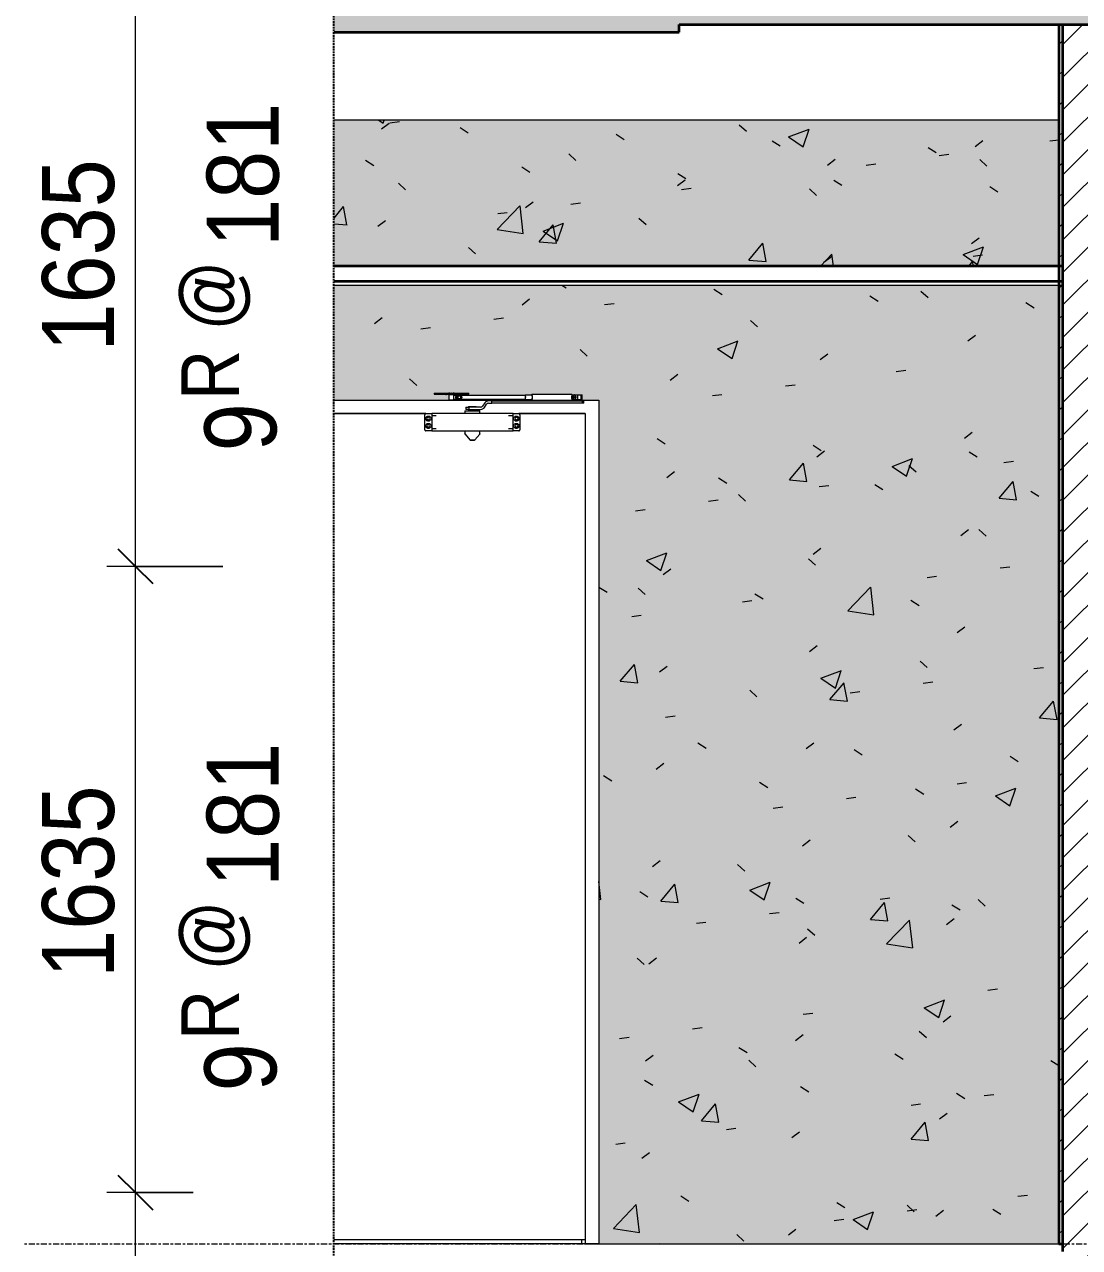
# Model space of a CAD drawing. Header units: millimetres. Extents: x 31919 to 91448, y -42770 to 34550.
# Drawn here: x 76053 to 78804, y 2190 to 5380 of the extents above; entities that cross this region are included whole.
import ezdxf

# ---------------------------------------------------------------- set-up
doc = ezdxf.new("R2010")
doc.units = ezdxf.units.MM
doc.linetypes.add('Centre', pattern=[31.75, 6.35, -4.7625, 15.875, -4.7625])
doc.linetypes.add('Hidden', pattern=[7.14375, 4.7625, -2.38125])
for name, color, linetype, lineweight in [('0-3', 10, 'Continuous', 5), ('A-ANNO-DIMS', 211, 'Continuous', 9), ('A-ANNO-DIMS-75', 211, 'Continuous', 9), ('A-CLNG-1', 7, 'Continuous', 35), ('A-CLNG-FNSH-1', 250, 'Continuous', 18), ('A-CLNG-PATT-1', 13, 'Continuous', 18), ('A-DETL-GENF', 92, 'Continuous', 18), ('A-DETL-GENF-2', 254, 'Continuous', 18), ('A-DETL-GENF-3', 92, 'Hidden', 25), ('A-DETL-MEDM', 33, 'Continuous', 35), ('A-DOOR', 31, 'Continuous', 18), ('A-DOOR-FRAM-1', 31, 'Continuous', 18), ('A-FLOR-LEVL-2', 51, 'Centre', 9), ('A-WALL', 113, 'Continuous', 18), ('A-WALL-2', 7, 'Continuous', 35), ('A-WALL-PATT-1', 111, 'Continuous', 18), ('I-WALL', 2, 'Continuous', 18), ('S-BEAM-3', 250, 'Continuous', 18), ('S-STRS-IDEN-1', 31, 'Continuous', 9)]:
    doc.layers.add(name, color=color, linetype=linetype, lineweight=lineweight)
doc.styles.add('UTM Avo_1', font='', dxfattribs={"width": 0.9, "height": 187.5})
doc.styles.add('UTM Avo_2', font='', dxfattribs={"width": 0.9, "height": 150})
doc.styles.add('UTM Avo_3', font='', dxfattribs={"width": 0.9, "height": 187.5})
doc.styles.get('UTM Avo_1').set_extended_font_data('UTM Avo')
doc.styles.get('UTM Avo_2').set_extended_font_data('UTM Avo')
doc.styles.get('UTM Avo_3').set_extended_font_data('UTM Avo')
doc.dimstyles.new('1_Dim_chi_tiet_2_5_2', dxfattribs={"dimscale": 304.8, "dimtxt": 187.368928, "dimasz": 0.295276, "dimexe": 0.246063, "dimexo": 0.0625, "dimgap": 0.024606, "dimtad": 1, "dimdec": 0, "dimrnd": 5, "dimzin": 0, "dimdsep": 46, "dimtxsty": 'UTM Avo_1', "dimblk1": 'OBLIQUE', "dimblk2": 'OBLIQUE', "dimsah": 1, "dimcen": 0.09, "dimdle": 0.246063, "dimazin": 0, "dimtfac": 1, "dimtdec": 4, "dimtix": 1, "dimtmove": 0, "dimatfit": 3, "dimfxl": 0.492126, "dimfxlon": 1, "dimtvp": 1, "dimtolj": 1, "dimtzin": 0, "dimarcsym": 2})

# ---------------------------------------------------------------- blocks, each defined once
blk = doc.blocks.new('NCV_TKTC_KET CAU_rvt-6-TKCS_THANG BỘ TB2 - MẶT CẮT')
at = {"layer": 'S-BEAM-3'}
blk.add_line((-39212.6, 5130), (-41102.6, 5130), dxfattribs=at)
blk = doc.blocks.new('FD_02 - FD_03 - FD_03-KY THUAT-900x2200mm-801877-TKCS_THANG BỘ TB2 - MẶT CẮT')
at = {"layer": 'A-DOOR'}
for p, q in [((-40841.4, 4418.5), (-40841.4, 4415.5)), ((-40841.4, 4418.5), (-40841, 4418.5)), ((-40841.4, 4415.5), (-40841, 4415.5)), ((-40841, 4418.5), (-40821.7, 4418.5)), ((-40841, 4415.5), (-40821.7, 4415.5)), ((-40821.7, 4418.5), (-40821.4, 4418.5)), ((-40821.7, 4415.5), (-40821.4, 4415.5)), ((-40821.3, 4418.5), (-40816.1, 4418.5)), ((-40821.3, 4415.5), (-40816.1, 4415.5)), ((-40816.1, 4418.5), (-40815, 4418.5)), ((-40816.1, 4415.5), (-40815, 4415.5)), ((-40815, 4418.5), (-40798.5, 4418.5)), ((-40815, 4415.5), (-40798.5, 4415.5)), ((-40811.4, 4415.5), (-40811.4, 4414.5)), ((-40809.4, 4414.5), (-40811.4, 4414.5)), ((-40811.4, 4414.5), (-40809.4, 4414.5)), ((-40802.7, 4414.5), (-40809.4, 4414.5)), ((-40802.9, 4414.5), (-40802.9, 4400.5)), ((-40802.9, 4414.5), (-40802.7, 4414.5)), ((-40802.7, 4414.5), (-40791.1, 4414.5)), ((-40802.4, 4420.3), (-40802.4, 4418.5)), ((-40801.4, 4415.5), (-40801.4, 4414.5)), ((-40798.5, 4418.5), (-40794.3, 4418.5)), ((-40798.5, 4415.5), (-40794.3, 4415.5)), ((-40796.4, 4420.3), (-40796.4, 4420.3)), ((-40796.4, 4420.3), (-40796.4, 4420.3)), ((-40794.3, 4418.5), (-40777.8, 4418.5)), ((-40794.3, 4415.5), (-40777.8, 4415.5)), ((-40791.4, 4414.5), (-40791.4, 4415.5)), ((-40791.1, 4414.5), (-40785.5, 4414.5)), ((-40791.1, 4414.5), (-40791.1, 4400.5)), ((-40604.4, 4412.5), (-40790.8, 4412.5)), ((-40790.8, 4402.5), (-40604.4, 4402.5)), ((-40790.4, 4418.5), (-40790.4, 4420.3)), ((-40789.9, 4400.5), (-40789.9, 4414.5)), ((-40783.4, 4414.5), (-40785.5, 4414.5)), ((-40781.4, 4414.5), (-40783.4, 4414.5)), ((-40783.4, 4414.5), (-40781.4, 4414.5)), ((-40781.4, 4414.5), (-40781.4, 4415.5)), ((-40779.2, 4411.5), (-40772.3, 4411.5)), ((-40772.3, 4403.5), (-40779.2, 4403.5)), ((-40777.8, 4418.5), (-40776.6, 4418.5)), ((-40777.8, 4415.5), (-40776.6, 4415.5)), ((-40776.6, 4418.5), (-40771.4, 4418.5)), ((-40776.6, 4415.5), (-40771.4, 4415.5)), ((-40772.3, 4403.5), (-40772.3, 4411.5)), ((-40771.4, 4418.5), (-40771, 4418.5)), ((-40771.4, 4415.5), (-40771, 4415.5)), ((-40771, 4418.5), (-40751.8, 4418.5)), ((-40771, 4415.5), (-40751.8, 4415.5)), ((-40751.8, 4418.5), (-40751.4, 4418.5)), ((-40751.8, 4415.5), (-40751.4, 4415.5)), ((-40751.4, 4415.5), (-40751.4, 4418.5)), ((-40587, 4413.5), (-40604.4, 4413.5)), ((-40482.4, 4414.5), (-40587, 4414.5)), ((-40481.5, 4414), (-40474.7, 4414)), ((-40481.5, 4414), (-40481.5, 4401)), ((-40481.5, 4401.4), (-40481.5, 4413.6)), ((-40481.5, 4413.6), (-40481.5, 4401.4)), ((-40474.7, 4414), (-40467.6, 4414)), ((-40467.6, 4414), (-40455.4, 4414)), ((-40467.6, 4414), (-40467.6, 4401)), ((-40457.9, 4398), (-40457.9, 4414)), ((-40455.4, 4401), (-40455.4, 4414)), ((-40802.7, 4400.5), (-40802.9, 4400.5)), ((-40791.1, 4400.5), (-40802.7, 4400.5)), ((-40785.5, 4400.5), (-40791.1, 4400.5)), ((-40761.3, 4372), (-40761.3, 4365)), ((-40761.3, 4372), (-40760.6, 4372)), ((-40760.6, 4372), (-40722.2, 4372)), ((-40759.2, 4382), (-40759.2, 4376)), ((-40759.2, 4382), (-40750.8, 4382)), ((-40750.8, 4376), (-40759.2, 4376)), ((-40751.8, 4384), (-40744.4, 4384)), ((-40751.8, 4384), (-40751.8, 4382)), ((-40751.8, 4376), (-40751.8, 4374)), ((-40748.1, 4374), (-40751.8, 4374)), ((-40720.4, 4382), (-40750.8, 4382)), ((-40750.8, 4382), (-40750.8, 4376)), ((-40750.8, 4376), (-40720.4, 4376)), ((-40750.8, 4374), (-40750.8, 4372)), ((-40744.4, 4374), (-40748.1, 4374)), ((-40744.4, 4384), (-40734.4, 4384)), ((-40744.4, 4384), (-40744.4, 4382)), ((-40744.4, 4376), (-40744.4, 4374)), ((-40739.4, 4374), (-40744.4, 4374)), ((-40734.4, 4374), (-40739.4, 4374)), ((-40734.4, 4384), (-40731.7, 4384)), ((-40734.4, 4384), (-40734.4, 4382)), ((-40734.4, 4376), (-40734.4, 4374)), ((-40733.1, 4374), (-40734.4, 4374)), ((-40733.1, 4374), (-40734, 4374)), ((-40734, 4374), (-40733.1, 4374)), ((-40731.7, 4374), (-40733.1, 4374)), ((-40732.8, 4372), (-40732.8, 4374)), ((-40731.7, 4382), (-40731.7, 4384)), ((-40731.7, 4374), (-40731.7, 4376)), ((-40722.2, 4365), (-40722.2, 4372)), ((-40709.6, 4392.9), (-40715.5, 4384.6)), ((-40710.5, 4381.1), (-40704.7, 4389.4)), ((-40699.8, 4398), (-40699.8, 4398)), ((-40691.4, 4398), (-40699.8, 4398)), ((-40699.8, 4392), (-40691.4, 4392)), ((-40691.4, 4392), (-40691.4, 4398)), ((-40691.4, 4398), (-40456, 4398)), ((-40456, 4392), (-40691.4, 4392)), ((-40604.4, 4401.5), (-40587, 4401.5)), ((-40587, 4400.5), (-40482.4, 4400.5)), ((-40474.7, 4401), (-40481.5, 4401)), ((-40467.6, 4401), (-40474.7, 4401)), ((-40468.9, 4401), (-40468.9, 4398)), ((-40467.7, 4401.2), (-40467.7, 4398)), ((-40455.4, 4401), (-40467.6, 4401)), ((-40459.1, 4398), (-40459.1, 4401)), ((-40456, 4398), (-40451.5, 4398)), ((-40456, 4398), (-40456, 4392)), ((-40451.5, 4392), (-40456, 4392)), ((-40451.4, 4392), (-40451.4, 4398)), ((-40862.8, 4365), (-41102.6, 4365)), ((-40865.8, 4323), (-40865.8, 4362)), ((-40862.8, 4365), (-40850.5, 4365)), ((-40850.5, 4365), (-40847.8, 4365)), ((-40635.8, 4365), (-40847.8, 4365)), ((-40847.8, 4365), (-40847.8, 4364.7)), ((-40847.8, 4364.7), (-40847.8, 4356.1)), ((-40835.8, 4359), (-40847.8, 4359)), ((-40847.8, 4356.1), (-40847.8, 4354.3)), ((-40847.8, 4354.3), (-40847.8, 4330.7)), ((-40635.8, 4359), (-40647.8, 4359)), ((-40635.8, 4364.7), (-40635.8, 4365)), ((-40635.8, 4356.1), (-40635.8, 4364.7)), ((-40635.8, 4354.3), (-40635.8, 4356.1)), ((-40635.8, 4330.7), (-40635.8, 4354.3)), ((-40635.7, 4365), (-40633, 4365)), ((-40633, 4365), (-40620.8, 4365)), ((-40447.6, 4365), (-40620.8, 4365)), ((-40617.8, 4362), (-40617.8, 4323)), ((-40447.6, 4365), (-40447.6, 2210)), ((-40850.5, 4320), (-40862.8, 4320)), ((-40847.8, 4320), (-40850.5, 4320)), ((-40847.8, 4330.7), (-40847.8, 4328.9)), ((-40847.8, 4328.9), (-40847.8, 4320.3)), ((-40847.8, 4326), (-40835.8, 4326)), ((-40847.8, 4320.3), (-40847.8, 4320)), ((-40847.8, 4320), (-40635.8, 4320)), ((-40761.3, 4320), (-40761.3, 4312.4)), ((-40761, 4311.7), (-40748, 4296.3)), ((-40735.5, 4296.3), (-40722.5, 4311.7)), ((-40722.3, 4312.4), (-40722.3, 4320)), ((-40647.8, 4326), (-40635.8, 4326)), ((-40635.8, 4328.9), (-40635.8, 4330.7)), ((-40635.8, 4320.3), (-40635.8, 4328.9)), ((-40635.8, 4320), (-40635.8, 4320.3)), ((-40633, 4320), (-40635.7, 4320)), ((-40620.8, 4320), (-40633, 4320)), ((-40741.8, 4296), (-40741.8, 4296)), ((-40741.8, 4296), (-40741.8, 4296)), ((-40447.6, 2210), (-41102.6, 2210))]:
    blk.add_line(p, q, dxfattribs=at)
at = {"layer": 'A-DOOR', "flags": 128}
for points in [[(-40772.3, 4411.5), (-40771.4, 4411), (-40770.6, 4410.4), (-40769.9, 4409.7), (-40769.5, 4409), (-40769.2, 4408.3), (-40769.1, 4407.5)], [(-40769.1, 4407.5), (-40769.2, 4406.7), (-40769.5, 4406), (-40769.9, 4405.3), (-40770.6, 4404.6), (-40771.4, 4404), (-40772.3, 4403.5)], [(-40862.8, 4365), (-40863.4, 4364.9), (-40864.1, 4364.7), (-40864.6, 4364.3), (-40865.1, 4363.9), (-40865.5, 4363.3), (-40865.7, 4362.7), (-40865.8, 4362)], [(-40617.8, 4362), (-40617.8, 4362.7), (-40618.1, 4363.3), (-40618.4, 4363.9), (-40618.9, 4364.3), (-40619.5, 4364.7), (-40620.1, 4364.9), (-40620.8, 4365)], [(-40865.8, 4323), (-40865.7, 4322.3), (-40865.5, 4321.7), (-40865.1, 4321.1), (-40864.6, 4320.7), (-40864.1, 4320.3), (-40863.4, 4320.1), (-40862.8, 4320)], [(-40761, 4311.7), (-40761, 4311.7), (-40761, 4311.8), (-40761.1, 4311.8), (-40761.1, 4311.8), (-40761.1, 4311.9), (-40761.1, 4311.9), (-40761.2, 4312), (-40761.2, 4312), (-40761.2, 4312), (-40761.2, 4312.1), (-40761.2, 4312.1), (-40761.2, 4312.2), (-40761.2, 4312.2), (-40761.2, 4312.3), (-40761.2, 4312.3), (-40761.3, 4312.3), (-40761.3, 4312.4), (-40761.3, 4312.4)], [(-40722.3, 4312.4), (-40722.3, 4312.4), (-40722.3, 4312.3), (-40722.3, 4312.3), (-40722.3, 4312.2), (-40722.3, 4312.2), (-40722.3, 4312.1), (-40722.3, 4312.1), (-40722.3, 4312.1), (-40722.3, 4312), (-40722.3, 4312), (-40722.4, 4311.9), (-40722.4, 4311.9), (-40722.4, 4311.9), (-40722.4, 4311.8), (-40722.5, 4311.8), (-40722.5, 4311.7), (-40722.5, 4311.7), (-40722.5, 4311.7)], [(-40620.8, 4320), (-40620.1, 4320.1), (-40619.5, 4320.3), (-40618.9, 4320.7), (-40618.4, 4321.1), (-40618.1, 4321.7), (-40617.8, 4322.3), (-40617.8, 4323)], [(-40747.3, 4296), (-40747.4, 4296), (-40747.4, 4296), (-40747.4, 4296), (-40747.5, 4296), (-40747.5, 4296), (-40747.5, 4296), (-40747.6, 4296), (-40747.6, 4296), (-40747.7, 4296.1), (-40747.7, 4296.1), (-40747.7, 4296.1), (-40747.8, 4296.1), (-40747.8, 4296.1), (-40747.8, 4296.1), (-40747.8, 4296.2), (-40747.9, 4296.2), (-40747.9, 4296.2), (-40747.9, 4296.2), (-40748, 4296.3), (-40748, 4296.3), (-40748, 4296.3), (-40748, 4296.3)], [(-40741.8, 4296), (-40742, 4296), (-40742.2, 4296), (-40742.4, 4296), (-40742.6, 4296), (-40742.9, 4296), (-40743.1, 4296), (-40743.3, 4296), (-40743.5, 4296), (-40743.7, 4296), (-40743.9, 4296), (-40744.1, 4296), (-40744.3, 4296), (-40744.5, 4296), (-40744.7, 4296), (-40744.9, 4296), (-40745.1, 4296), (-40745.3, 4296), (-40745.4, 4296), (-40745.6, 4296), (-40745.8, 4296), (-40745.9, 4296), (-40746.1, 4296), (-40746.2, 4296), (-40746.3, 4296), (-40746.4, 4296), (-40746.6, 4296), (-40746.7, 4296), (-40746.8, 4296), (-40746.9, 4296), (-40747, 4296), (-40747, 4296), (-40747.1, 4296), (-40747.2, 4296), (-40747.2, 4296), (-40747.2, 4296), (-40747.3, 4296), (-40747.3, 4296), (-40747.3, 4296), (-40747.3, 4296)], [(-40747.3, 4296), (-40747.3, 4296), (-40747.3, 4296), (-40747.3, 4296), (-40747.3, 4296), (-40747.2, 4296), (-40747.2, 4296), (-40747.1, 4296), (-40747, 4296), (-40747, 4296), (-40746.9, 4296), (-40746.8, 4296), (-40746.7, 4296), (-40746.6, 4296), (-40746.5, 4296), (-40746.4, 4296), (-40746.2, 4296), (-40746.1, 4296), (-40745.9, 4296), (-40745.8, 4296), (-40745.6, 4296), (-40745.5, 4296), (-40745.3, 4296), (-40745.1, 4296), (-40745, 4296), (-40744.8, 4296), (-40744.6, 4296), (-40744.4, 4296), (-40744.2, 4296), (-40744, 4296), (-40743.8, 4296), (-40743.6, 4296), (-40743.4, 4296), (-40743.1, 4296), (-40742.9, 4296), (-40742.7, 4296), (-40742.5, 4296), (-40742.3, 4296), (-40742, 4296), (-40741.8, 4296), (-40741.8, 4296)], [(-40741.8, 4296), (-40741.5, 4296), (-40741.3, 4296), (-40741.1, 4296), (-40740.9, 4296), (-40740.6, 4296), (-40740.4, 4296), (-40740.2, 4296), (-40740, 4296), (-40739.8, 4296), (-40739.6, 4296), (-40739.4, 4296), (-40739.2, 4296), (-40739, 4296), (-40738.8, 4296), (-40738.6, 4296), (-40738.4, 4296), (-40738.2, 4296), (-40738.1, 4296), (-40737.9, 4296), (-40737.8, 4296), (-40737.6, 4296), (-40737.5, 4296), (-40737.3, 4296), (-40737.2, 4296), (-40737.1, 4296), (-40736.9, 4296), (-40736.8, 4296), (-40736.7, 4296), (-40736.6, 4296), (-40736.6, 4296), (-40736.5, 4296), (-40736.4, 4296), (-40736.4, 4296), (-40736.3, 4296), (-40736.3, 4296), (-40736.2, 4296), (-40736.2, 4296), (-40736.2, 4296), (-40736.2, 4296)], [(-40736.2, 4296), (-40736.2, 4296), (-40736.2, 4296), (-40736.2, 4296), (-40736.3, 4296), (-40736.3, 4296), (-40736.3, 4296), (-40736.4, 4296), (-40736.5, 4296), (-40736.5, 4296), (-40736.6, 4296), (-40736.7, 4296), (-40736.8, 4296), (-40736.9, 4296), (-40737, 4296), (-40737.2, 4296), (-40737.3, 4296), (-40737.4, 4296), (-40737.6, 4296), (-40737.7, 4296), (-40737.9, 4296), (-40738, 4296), (-40738.2, 4296), (-40738.4, 4296), (-40738.6, 4296), (-40738.7, 4296), (-40738.9, 4296), (-40739.1, 4296), (-40739.3, 4296), (-40739.5, 4296), (-40739.7, 4296), (-40739.9, 4296), (-40740.2, 4296), (-40740.4, 4296), (-40740.6, 4296), (-40740.8, 4296), (-40741, 4296), (-40741.2, 4296), (-40741.5, 4296), (-40741.7, 4296), (-40741.8, 4296)], [(-40735.5, 4296.3), (-40735.5, 4296.3), (-40735.5, 4296.3), (-40735.6, 4296.2), (-40735.6, 4296.2), (-40735.6, 4296.2), (-40735.6, 4296.2), (-40735.7, 4296.2), (-40735.7, 4296.1), (-40735.7, 4296.1), (-40735.8, 4296.1), (-40735.8, 4296.1), (-40735.8, 4296.1), (-40735.9, 4296.1), (-40735.9, 4296), (-40735.9, 4296), (-40736, 4296), (-40736, 4296), (-40736, 4296), (-40736.1, 4296), (-40736.1, 4296), (-40736.2, 4296), (-40736.2, 4296)]]:
    blk.add_lwpolyline(points, dxfattribs=at)
at = {"layer": 'A-DOOR'}
for centre, start, end in [((-40856.8, 4352), 0, 180), ((-40856.8, 4352), 180, 0), ((-40626.8, 4352), 0, 180), ((-40626.8, 4352), 180, 0), ((-40856.8, 4333), 0, 180), ((-40856.8, 4333), 180, 0), ((-40626.8, 4333), 0, 180), ((-40626.8, 4333), 180, 0)]:
    blk.add_arc(centre, 3.5, start, end, dxfattribs=at)
for centre, major_axis, ratio, start_param, end_param in [((-40783.3, 4407.5), (0, 2.5), 0.965835, 4.712389, 7.853982), ((-40783.3, 4407.5), (0, 2.5), 0.965835, 1.570796, 4.712389), ((-40785.5, 4407.5), (0, 7), 0.965835, 4.712389, 6.283185), ((-40785.5, 4407.5), (0, 7), 0.965835, 3.141593, 4.712389), ((-40783.8, 4407.5), (0, 2.5), 0.965835, 0.261799, 0.523599), ((-40783.8, 4407.5), (0, 2.5), 0.965835, 0.261799, 0.523599), ((-40783.8, 4407.5), (0, 2.5), 0.965835, 2.617994, 2.879793), ((-40783.8, 4407.5), (0, 2.5), 0.965835, 2.617994, 2.879793), ((-40785.9, 4407.5), (0, 2.5), 0.965835, 4.712389, 5.759587), ((-40785.9, 4407.5), (0, 2.5), 0.965835, 3.665191, 4.712389), ((-40785.3, 4407.5), (0, 2.5), 0.965835, 4.712389, 5.759587), ((-40785.3, 4407.5), (0, 2.5), 0.965835, 4.712389, 5.759587), ((-40785.3, 4407.5), (0, 2.5), 0.965835, 3.665191, 4.712389), ((-40785.3, 4407.5), (0, 2.5), 0.965835, 3.665191, 4.712389), ((-40783.8, 4407.5), (0, 2.5), 0.965835, 4.712389, 6.283185), ((-40783.8, 4407.5), (0, 2.5), 0.965835, 4.712389, 6.283185), ((-40783.8, 4407.5), (0, 2.5), 0.965835, 3.141593, 4.712389), ((-40783.8, 4407.5), (0, 2.5), 0.965835, 3.141593, 4.712389), ((-40604.4, 4407.5), (0, 6), 0.259156, 4.712389, 6.806784), ((-40604.4, 4407.5), (0, 6), 0.259156, 2.617994, 4.712389), ((-40604.4, 4407.5), (0, 5), 0.259156, 4.712389, 6.283185), ((-40604.4, 4407.5), (0, 5), 0.259156, 3.141593, 4.712389), ((-40587, 4407.5), (0, 7), 0.259156, 4.712389, 6.806784), ((-40587, 4407.5), (0, 7), 0.259156, 2.617994, 4.712389), ((-40587, 4407.5), (0, 6), 0.259156, 4.712389, 6.283185), ((-40587, 4407.5), (0, 6), 0.259156, 3.141593, 4.712389), ((-40482.4, 4407.5), (0, 7), 0.259156, 5.776005, 6.283185), ((-40473.3, 4407.5), (0, 6.79), 0.965835, 0.291061, 1.570796), ((-40473.3, 4407.5), (0, 6.79), 0.965835, 1.570796, 2.850532), ((-40472.8, 4407.5), (0, 6.79), 0.965835, 0.291061, 1.570796), ((-40472.8, 4407.5), (0, 6.79), 0.965835, 1.570796, 2.850532), ((-40474, 4407.5), (0, 2.5), 0.965835, 1.308997, 1.570796), ((-40474, 4407.5), (0, 2.5), 0.965835, 1.308997, 1.570796), ((-40474, 4407.5), (0, 2.5), 0.965835, 1.570796, 1.832596), ((-40474, 4407.5), (0, 2.5), 0.965835, 1.570796, 1.832596), ((-40473.5, 4407.5), (0, 2.5), 0.965835, 4.712389, 7.853982), ((-40473.5, 4407.5), (0, 2.5), 0.965835, 1.570796, 4.712389), ((-40476.3, 4407.5), (0, 2.5), 0.965835, 4.712389, 5.759587), ((-40476.3, 4407.5), (0, 2.5), 0.965835, 3.665191, 4.712389), ((-40475.8, 4407.5), (0, 2.5), 0.965835, 4.712389, 5.759587), ((-40475.8, 4407.5), (0, 2.5), 0.965835, 4.712389, 5.759587), ((-40475.8, 4407.5), (0, 2.5), 0.965835, 3.665191, 4.712389), ((-40475.8, 4407.5), (0, 2.5), 0.965835, 3.665191, 4.712389), ((-40474, 4407.5), (0, 2.5), 0.965835, 4.712389, 6.283185), ((-40474, 4407.5), (0, 2.5), 0.965835, 4.712389, 6.283185), ((-40474, 4407.5), (0, 2.5), 0.965835, 3.141593, 4.712389), ((-40474, 4407.5), (0, 2.5), 0.965835, 3.141593, 4.712389), ((-40720.4, 4388), (0, 6), 1, 3.141593, 4.101524), ((-40720.4, 4388), (0, 12), 1, 3.141593, 4.101524), ((-40699.8, 4386), (0, 12), 1, 0, 0.959931), ((-40699.8, 4386), (0, 6), 1, 0, 0.959931), ((-40482.4, 4407.5), (0, 7), 0.259156, 3.141593, 3.648773)]:
    blk.add_ellipse(centre, major_axis=major_axis, ratio=ratio, start_param=start_param, end_param=end_param, dxfattribs=at)
for points, knots in [([(-40482.6, 4407.5), (-40482.6, 4407.8), (-40482.6, 4408.2), (-40482.5, 4408.7), (-40482.5, 4409), (-40482.4, 4409.4), (-40482.3, 4409.8), (-40482.3, 4410), (-40482.2, 4410.3), (-40482.2, 4410.4), (-40482.1, 4410.6), (-40482.1, 4410.8), (-40482, 4411.1), (-40481.9, 4411.3), (-40481.9, 4411.5), (-40481.9, 4411.7), (-40481.8, 4411.8), (-40481.8, 4412), (-40481.7, 4412.3), (-40481.6, 4412.5), (-40481.6, 4412.8), (-40481.5, 4413.2), (-40481.5, 4413.5), (-40481.5, 4413.6)], [0, 0, 0, 0, 0.1, 0.15, 0.2, 0.25, 0.3, 0.35, 0.375, 0.4, 0.425, 0.45, 0.5, 0.55, 0.575, 0.6, 0.625, 0.65, 0.7, 0.75, 0.8, 0.9, 1, 1, 1, 1]), ([(-40481.5, 4401.4), (-40481.5, 4401.5), (-40481.5, 4401.8), (-40481.6, 4402.2), (-40481.6, 4402.5), (-40481.7, 4402.7), (-40481.8, 4403), (-40481.8, 4403.2), (-40481.9, 4403.3), (-40481.9, 4403.5), (-40481.9, 4403.7), (-40482, 4403.9), (-40482.1, 4404.2), (-40482.1, 4404.4), (-40482.2, 4404.6), (-40482.2, 4404.7), (-40482.3, 4405), (-40482.3, 4405.2), (-40482.4, 4405.6), (-40482.5, 4406), (-40482.5, 4406.3), (-40482.6, 4406.8), (-40482.6, 4407.2), (-40482.6, 4407.5)], [0, 0, 0, 0, 0.1, 0.2, 0.25, 0.3, 0.35, 0.375, 0.4, 0.425, 0.45, 0.5, 0.55, 0.575, 0.6, 0.625, 0.65, 0.7, 0.75, 0.8, 0.85, 0.9, 1, 1, 1, 1]), ([(-40863.1, 4352), (-40863.1, 4353.2), (-40862.6, 4355), (-40861.1, 4356.9), (-40859.7, 4357.9), (-40858, 4358.5), (-40856.2, 4358.7), (-40854.4, 4358.4), (-40852.8, 4357.6), (-40851.4, 4356.4), (-40850.8, 4355.4), (-40850.5, 4354.9)], [0, 0, 0, 0, 0.2, 0.3, 0.4, 0.5, 0.6, 0.7, 0.8, 0.9, 1, 1, 1, 1]), ([(-40850.5, 4349.1), (-40851, 4348), (-40852.2, 4346.7), (-40854.4, 4345.6), (-40856.2, 4345.3), (-40858, 4345.5), (-40859.7, 4346.1), (-40861.1, 4347.1), (-40862.2, 4348.5), (-40863, 4350.2), (-40863.1, 4351.4), (-40863.1, 4352)], [0, 0, 0, 0, 0.2, 0.3, 0.4, 0.5, 0.6, 0.7, 0.8, 0.9, 1, 1, 1, 1]), ([(-40863.1, 4333), (-40863.1, 4334.2), (-40862.6, 4336), (-40861.1, 4337.9), (-40859.7, 4338.9), (-40858, 4339.5), (-40856.2, 4339.7), (-40854.4, 4339.4), (-40852.8, 4338.6), (-40851.4, 4337.4), (-40850.8, 4336.4), (-40850.5, 4335.9)], [0, 0, 0, 0, 0.2, 0.3, 0.4, 0.5, 0.6, 0.7, 0.8, 0.9, 1, 1, 1, 1]), ([(-40633, 4354.9), (-40632.5, 4356), (-40631.3, 4357.3), (-40629.1, 4358.4), (-40627.3, 4358.7), (-40625.5, 4358.5), (-40623.9, 4357.9), (-40622.4, 4356.9), (-40621.3, 4355.5), (-40620.5, 4353.8), (-40620.4, 4352.6), (-40620.4, 4352)], [0, 0, 0, 0, 0.2, 0.3, 0.4, 0.5, 0.6, 0.7, 0.8, 0.9, 1, 1, 1, 1]), ([(-40620.4, 4352), (-40620.4, 4350.8), (-40620.9, 4349), (-40622.4, 4347.1), (-40623.9, 4346.1), (-40625.5, 4345.5), (-40627.3, 4345.3), (-40629.1, 4345.6), (-40630.7, 4346.4), (-40632.1, 4347.6), (-40632.7, 4348.6), (-40633, 4349.1)], [0, 0, 0, 0, 0.2, 0.3, 0.4, 0.5, 0.6, 0.7, 0.8, 0.9, 1, 1, 1, 1]), ([(-40633, 4335.9), (-40632.5, 4337), (-40631.3, 4338.3), (-40629.1, 4339.4), (-40627.3, 4339.7), (-40625.5, 4339.5), (-40623.9, 4338.9), (-40622.4, 4337.9), (-40621.3, 4336.5), (-40620.5, 4334.8), (-40620.4, 4333.6), (-40620.4, 4333)], [0, 0, 0, 0, 0.2, 0.3, 0.4, 0.5, 0.6, 0.7, 0.8, 0.9, 1, 1, 1, 1]), ([(-40850.5, 4330.1), (-40851, 4329), (-40852.2, 4327.7), (-40854.4, 4326.6), (-40856.2, 4326.3), (-40858, 4326.5), (-40859.7, 4327.1), (-40861.1, 4328.1), (-40862.2, 4329.5), (-40863, 4331.2), (-40863.1, 4332.4), (-40863.1, 4333)], [0, 0, 0, 0, 0.2, 0.3, 0.4, 0.5, 0.6, 0.7, 0.8, 0.9, 1, 1, 1, 1]), ([(-40620.4, 4333), (-40620.4, 4331.8), (-40620.9, 4330), (-40622.4, 4328.1), (-40623.9, 4327.1), (-40625.5, 4326.5), (-40627.3, 4326.3), (-40629.1, 4326.6), (-40630.7, 4327.4), (-40632.1, 4328.6), (-40632.7, 4329.6), (-40633, 4330.1)], [0, 0, 0, 0, 0.2, 0.3, 0.4, 0.5, 0.6, 0.7, 0.8, 0.9, 1, 1, 1, 1])]:
    blk.add_open_spline(points, degree=3, knots=knots, dxfattribs=at)
for points in [[(-40850.5, 4354.9), (-40850.3, 4354.4), (-40849.9, 4353.5), (-40849.8, 4352.5), (-40849.8, 4352)], [(-40849.8, 4352), (-40849.8, 4351.5), (-40849.9, 4350.5), (-40850.3, 4349.6), (-40850.5, 4349.1)], [(-40633.7, 4352), (-40633.7, 4352.5), (-40633.6, 4353.5), (-40633.2, 4354.4), (-40633, 4354.9)], [(-40633, 4349.1), (-40633.2, 4349.6), (-40633.6, 4350.5), (-40633.7, 4351.5), (-40633.7, 4352)], [(-40850.5, 4335.9), (-40850.3, 4335.4), (-40849.9, 4334.5), (-40849.8, 4333.5), (-40849.8, 4333)], [(-40849.8, 4333), (-40849.8, 4332.5), (-40849.9, 4331.5), (-40850.3, 4330.6), (-40850.5, 4330.1)], [(-40633.7, 4333), (-40633.7, 4333.5), (-40633.6, 4334.5), (-40633.2, 4335.4), (-40633, 4335.9)], [(-40633, 4330.1), (-40633.2, 4330.6), (-40633.6, 4331.5), (-40633.7, 4332.5), (-40633.7, 4333)]]:
    blk.add_open_spline(points, degree=3, dxfattribs=at)
at = {"layer": 'A-DOOR-FRAM-1'}
for p, q in [((-41102.6, 4365), (-40862.8, 4365)), ((-40620.8, 4365), (-40447.6, 4365)), ((-40447.6, 4365), (-40447.6, 2200)), ((-40457.6, 2210), (-40457.6, 2200)), ((-40447.6, 2200), (-40412.6, 2200))]:
    blk.add_line(p, q, dxfattribs=at)
blk = doc.blocks.new('BORDER VIEW - BORDER VIEW-3758627-TKCS_THANG BỘ TB2 - MẶT CẮT')
at = {"layer": 'A-DETL-GENF-3'}
blk.add_line((-41102.6, -2703), (-41102.6, 33900.8), dxfattribs=at)
blk = doc.blocks.new('DIMBLOCK142-TKCS_THANG BỘ TB2 - MẶT CẮT')
at = {"layer": 'A-ANNO-DIMS-75', "lineweight": 25}
for p, q in [((76342.3, 2333.3), (76297.3, 2378.3)), ((76342.3, 2333.3), (76387.3, 2288.3)), ((76342.3, -650), (76297.3, -605)), ((76342.3, -650), (76387.3, -695))]:
    blk.add_line(p, q, dxfattribs=at)
at = {"layer": 'A-ANNO-DIMS-75'}
for p, q in [((76492.3, 2333.3), (76267.3, 2333.3)), ((76342.3, -650), (76342.3, 2333.3)), ((76342.3, 2333.3), (76492.3, 2333.3)), ((76492.3, -650), (76267.3, -650)), ((76342.3, -650), (76492.3, -650))]:
    blk.add_line(p, q, dxfattribs=at)
at = {"layer": 'A-ANNO-DIMS-75', "color": 0, "insert": (76098.7, 584.9), "char_height": 187.5, "width": 616.236, "attachment_point": 1, "rotation": 90, "line_spacing_factor": 1.110334, "style": 'UTM Avo_1'}
blk.add_mtext('2985', dxfattribs=at)
blk = doc.blocks.new('_Oblique')
at = {"color": 0, "linetype": 'ByBlock', "lineweight": -2}
blk.add_line((-0.5, -0.5), (0.5, 0.5), dxfattribs=at)
blk = doc.blocks.new('DIMBLOCK143-TKCS_THANG BỘ TB2 - MẶT CẮT')
at = {"layer": 'A-ANNO-DIMS-75', "lineweight": 25}
for p, q in [((76342.3, 3966.7), (76297.3, 4011.7)), ((76342.3, 3966.7), (76387.3, 3921.7)), ((76342.3, 2333.3), (76297.3, 2378.3)), ((76342.3, 2333.3), (76387.3, 2288.3))]:
    blk.add_line(p, q, dxfattribs=at)
at = {"layer": 'A-ANNO-DIMS-75'}
for p, q in [((76570.4, 3966.7), (76267.3, 3966.7)), ((76342.3, 2333.3), (76342.3, 3966.7)), ((76342.3, 3966.7), (76570.4, 3966.7)), ((76492.3, 2333.3), (76267.3, 2333.3)), ((76342.3, 2333.3), (76492.3, 2333.3))]:
    blk.add_line(p, q, dxfattribs=at)
at = {"layer": 'A-ANNO-DIMS-75', "color": 0, "insert": (76098.7, 2893.2), "char_height": 187.5, "width": 616.236, "attachment_point": 1, "rotation": 90, "line_spacing_factor": 1.110334, "style": 'UTM Avo_1'}
blk.add_mtext('1635', dxfattribs=at)
blk = doc.blocks.new('DIMBLOCK144-TKCS_THANG BỘ TB2 - MẶT CẮT')
at = {"layer": 'A-ANNO-DIMS-75', "lineweight": 25}
for p, q in [((76342.3, 5600), (76297.3, 5645)), ((76342.3, 5600), (76387.3, 5555)), ((76342.3, 3966.7), (76297.3, 4011.7)), ((76342.3, 3966.7), (76387.3, 3921.7))]:
    blk.add_line(p, q, dxfattribs=at)
at = {"layer": 'A-ANNO-DIMS-75'}
for p, q in [((76192.3, 5600), (76417.3, 5600)), ((76342.3, 5600), (76192.3, 5600)), ((76342.3, 3966.7), (76342.3, 5600)), ((76570.4, 3966.7), (76267.3, 3966.7)), ((76342.3, 3966.7), (76570.4, 3966.7))]:
    blk.add_line(p, q, dxfattribs=at)
at = {"layer": 'A-ANNO-DIMS-75', "color": 0, "insert": (76098.7, 4526.6), "char_height": 187.5, "width": 616.236, "attachment_point": 1, "rotation": 90, "line_spacing_factor": 1.110334, "style": 'UTM Avo_1'}
blk.add_mtext('1635', dxfattribs=at)
blk = doc.blocks.new('M_Stair Run Tag - Standard-143073-TKCS_THANG BỘ TB2 - MẶT CẮT')
at = {"layer": 'S-STRS-IDEN-1', "insert": (-41500.5, -1451.7), "char_height": 150, "width": 705.375, "attachment_point": 2, "rotation": 90, "line_spacing_factor": 1.107334, "style": 'UTM Avo_2'}
blk.add_mtext('\\pt857.25,1714.5,2571.75,3429,4286.25,5143.5,6000.75,6858,7715.25,8572.5,9429.75,10287,11144.25,12001.5,12858.75,13716,14573.25,15430.5,16287.75,17145,18002.25,18859.5,19716.75,20574,21431.25,22288.5,23145.75,24003,24860.25,25717.5,26574.75,27432;R @', dxfattribs=at)

msp = doc.modelspace()

# ---------------------------------------------------------------- hatches: boundary and pattern name
at = {"layer": 'A-CLNG-PATT-1'}
h = msp.add_hatch(dxfattribs=at)
h.set_pattern_fill('FP_10', color=256, style=0, pattern_type=2)
h.set_pattern_definition([(0, (80851.11, 15225), (609.6, 152.4), [25.146, -432.054, 25.146, -432.054, -2438.4]), (0, (80851.11, 15225), (609.6, 152.4), [-914.4, 25.146, -889.254, 25.146, -432.054, -1066.8]), (0, (80851.11, 15225), (609.6, 152.4), [-2286, 25.146, -279.654, 25.146, -736.854]), (120, (81079.71, 15301.2), (-436.7823, 451.729), [25.146, -432.054, 25.146, -432.054, -2438.4]), (120, (81079.71, 15301.2), (-436.7823, 451.729), [-914.4, 25.146, -889.254, 25.146, -432.054, -1066.8]), (120, (81079.71, 15301.2), (-436.7823, 451.729), [-2286, 25.146, -279.654, 25.146, -736.854]), (240, (81155.91, 15606), (-172.8177, -604.129), [25.146, -432.054, 25.146, -432.054, -2438.4]), (240, (81155.91, 15606), (-172.8177, -604.129), [-914.4, 25.146, -889.254, 25.146, -432.054, -1066.8]), (240, (81155.91, 15606), (-172.8177, -604.129), [-2286, 25.146, -279.654, 25.146, -736.854])])
h.paths.add_polyline_path([(78759.9, 4700), (78759.9, 4710), (76859.9, 4710), (76859.9, 4700), (77684.6, 4700)])
at = {"layer": 'A-DETL-GENF-2'}
h = msp.add_hatch(dxfattribs=at)
h.set_pattern_fill('FP_7', color=256, style=0, pattern_type=2)
h.set_pattern_definition([(50, (80851.1, 15225), (546.553, -47.817), [57.15, -628.65]), (355, (80851.1, 15225), (-105.728, 573.17), [45.72, -502.92]), (100.451, (80896.66, 15221), (440.828, 525.35), [48.57, -534.27]), (46.184, (80851.1, 15377.4), (813.237, -126.128), [85.725, -942.975]), (96.636, (80918.9, 15366.9), (712.207, 742.283), [72.855, -801.405]), (351.184, (80851.1, 15377.4), (712.215, 742.276), [68.58, -754.38]), (21, (80927.3, 15339.3), (454.843, -306.796), [57.15, -628.65]), (326, (80927.3, 15339.3), (185.406, 552.564), [45.72, -502.92]), (71.451, (80965.2, 15313.73), (640.251, 245.764), [48.57, -534.27]), (37.5, (80851.11, 15225), (9.2664, 253.665), [5.029, -491.795, 5.029, -505.511, -504.825]), (37.5, (80851.11, 15225), (9.2664, 253.665), [-1007.364, 5.029, -499.796]), (7.5, (80851.1, 15225), (200.4594, 300.5414), [5.029, -286.055, 5.029, -480.365, -192.405]), (7.5, (80851.1, 15225), (200.4594, 300.5414), [-776.478, 5.029, -187.376]), (327.5, (80681.19, 15225), (406.7728, -17.1864), [5.029, -185.471, 5.029, -589.331, -788.67]), (327.5, (80681.19, 15225), (406.7728, -17.1864), [-784.86, 5.029, -783.641]), (317.5, (80605, 15225), (444.388, 76.28), [5.029, -242.621, 5.029, -389.687, -560.07]), (317.5, (80605, 15225), (444.388, 76.28), [-642.366, 5.029, -555.041]), (45, (80851.1, 15225), (-188.5854, 188.5854), []), (45, (80851.1, 15510.75), (-188.5854, 188.5854), [])])
h.paths.add_polyline_path([(84309.8, -2350), (84309.8, -2050), (76859.9, -2050), (76859.9, -2350), (83281.4, -2350)])
h.paths.add_polyline_path([(84309.9, 50), (84309.9, 650), (82509.9, 650), (82509.9, 480), (84009.9, 480), (84009.9, 50)])
h.paths.add_polyline_path([(79309.7, 1530), (79309.7, 2130), (79009.7, 2130), (79009.7, 1530)])
h.paths.add_polyline_path([(84009.8, 3300), (84309.8, 3300), (84309.8, 3900), (84009.8, 3900)])
h.paths.add_polyline_path([(80009.8, 4950), (80009.8, 5380), (80429.9, 5380), (80429.9, 5550), (77759.9, 5550), (77759.9, 5530), (76859.9, 5530), (76859.9, 5360), (77759.9, 5360), (77759.9, 5380), (79709.8, 5380), (79709.8, 4950), (79923.3, 4950)])
h.paths.add_polyline_path([(84309.8, 6700), (84309.8, 7300), (84009.8, 7300), (84009.8, 6700)])
h.paths.add_polyline_path([(80009.8, 8350), (80009.8, 8780), (80429.9, 8780), (80429.9, 8950), (77759.9, 8950), (77759.9, 8930), (76859.9, 8930), (76859.9, 8760), (77759.9, 8760), (77759.9, 8780), (79709.8, 8780), (79709.8, 8350), (79923.3, 8350)])
h.paths.add_polyline_path([(84309.8, 10100), (84309.8, 10700), (84009.8, 10700), (84009.8, 10100)])
h.paths.add_polyline_path([(80009.8, 11750), (80009.8, 12180), (80429.9, 12180), (80429.9, 12350), (77759.9, 12350), (77759.9, 12330), (76859.9, 12330), (76859.9, 12160), (77759.9, 12160), (77759.9, 12180), (79709.8, 12180), (79709.8, 11750), (79923.3, 11750)])
h.paths.add_polyline_path([(84009.8, 13500), (84309.8, 13500), (84309.8, 14100), (84009.8, 14100)])
h.paths.add_polyline_path([(79923.3, 15150), (80009.8, 15150), (80009.8, 15580), (80429.9, 15580), (80429.9, 15750), (77759.9, 15750), (77759.9, 15730), (76859.9, 15730), (76859.9, 15560), (77759.9, 15560), (77759.9, 15580), (79709.8, 15580), (79709.8, 15150)])
h.paths.add_polyline_path([(84309.8, 16900), (84309.8, 17500), (84009.8, 17500), (84009.8, 16900)])
h.paths.add_polyline_path([(79709.8, 18550), (80009.8, 18550), (80009.8, 18980), (80429.9, 18980), (80429.9, 19150), (77759.9, 19150), (77759.9, 19130), (76859.9, 19130), (76859.9, 18960), (77759.9, 18960), (77759.9, 18980), (79709.8, 18980), (79709.8, 18719.8)])
h.paths.add_polyline_path([(84009.8, 20300), (84309.8, 20300), (84309.8, 20900), (84009.8, 20900)])
h.paths.add_polyline_path([(80009.8, 21950), (80009.8, 22380), (80429.9, 22380), (80429.9, 22550), (77759.9, 22550), (77759.9, 22530), (76859.9, 22530), (76859.9, 22360), (77759.9, 22360), (77759.9, 22380), (79709.8, 22380), (79709.8, 21950)])
h.paths.add_polyline_path([(84009.8, 23700), (84309.8, 23700), (84309.8, 24300), (84009.8, 24300)])
h.paths.add_polyline_path([(79709.8, 25350), (80009.8, 25350), (80009.8, 25780), (80429.9, 25780), (80429.9, 25950), (77759.9, 25950), (77759.9, 25930), (76859.9, 25930), (76859.9, 25760), (77759.9, 25760), (77759.9, 25780), (79709.8, 25780)])
h.paths.add_polyline_path([(84309.8, 27020), (84309.8, 27620), (84009.8, 27620), (84009.8, 27020)])
h.paths.add_polyline_path([(79709.8, 28950), (80009.8, 28950), (80009.8, 29550), (77759.9, 29550), (77759.9, 29500), (76859.9, 29500), (76859.9, 29350), (77759.9, 29350), (77759.9, 29150), (77959.9, 29150), (77959.9, 29350), (79709.8, 29350)])
h.paths.add_polyline_path([(84309.8, 29350), (84309.8, 29650), (84109.8, 29650), (84109.8, 29350)])
h.paths.add_polyline_path([(84311.8, 32800), (84311.8, 33200), (76959.9, 33200), (76959.9, 33000), (77759.9, 33000), (77759.9, 32800), (77959.9, 32800), (77959.9, 33000), (79509.9, 33000), (79509.9, 32800), (79709.9, 32800), (79709.9, 33000), (84109.9, 33000), (84109.9, 32800)])
at = {"layer": 'A-WALL-PATT-1'}
h = msp.add_hatch(dxfattribs=at)
h.set_pattern_fill('FP_11', color=256, style=0, pattern_type=2)
h.set_pattern_definition([(50, (80851.1, 15225), (546.553, -47.817), [57.15, -628.65]), (355, (80851.1, 15225), (-105.728, 573.17), [45.72, -502.92]), (100.451, (80896.66, 15221), (440.828, 525.35), [48.57, -534.27]), (46.184, (80851.1, 15377.4), (813.237, -126.13), [85.725, -942.975]), (96.636, (80918.9, 15366.9), (712.207, 742.283), [72.855, -801.405]), (351.184, (80851.1, 15377.4), (712.215, 742.276), [68.58, -754.38]), (21, (80927.3, 15339.3), (454.843, -306.796), [57.15, -628.65]), (326, (80927.3, 15339.3), (185.406, 552.564), [45.72, -502.92]), (71.451, (80965.2, 15313.73), (640.251, 245.764), [48.57, -534.27]), (37.5, (80851.11, 15225), (9.2664, 253.665), [25.146, -471.678, 25.146, -485.394, -504.825]), (37.5, (80851.11, 15225), (9.2664, 253.665), [-1007.364, 25.146, -479.679]), (7.5, (80851.1, 15225), (200.4594, 300.5414), [25.146, -265.938, 25.146, -460.248, -192.405]), (7.5, (80851.1, 15225), (200.4594, 300.5414), [-776.478, 25.146, -167.259]), (327.5, (80681.19, 15225), (406.7728, -17.1864), [25.146, -165.354, 25.146, -569.214, -788.67]), (327.5, (80681.19, 15225), (406.7728, -17.1864), [-784.86, 25.146, -763.524]), (317.5, (80605, 15225), (444.388, 76.28), [25.146, -222.504, 25.146, -369.57, -560.07]), (317.5, (80605, 15225), (444.388, 76.28), [-642.366, 25.146, -534.924])])
h.paths.add_polyline_path([(78749.9, 2200), (78749.9, 4700), (76859.9, 4700), (76859.9, 4400), (77494.7, 4400.7), (77494.1, 4401), (77376.3, 4401.4), (77377.2, 4406.2), (77376.6, 4412.8), (77376.7, 4414.5), (77507, 4414), (77506.5, 4401), (77504.4, 4401), (77504.8, 4400), (77549.9, 4400), (77549.9, 2200), (77684.6, 2200)])
h.paths.add_polyline_path([(77159.6, 4414.5), (77153.1, 4414.5), (77153.1, 4415.5), (77147.4, 4415.5), (77147.4, 4418.5), (77184.7, 4418.5), (77184.7, 4415.5), (77179.1, 4415.5), (77178.3, 4414.5), (77179.8, 4413.8), (77183.5, 4411.8), (77194.9, 4411.5), (77358.7, 4411.8), (77359.3, 4407.5), (77358.4, 4402.7), (77358, 4402.5), (77182.2, 4403.1), (77179.7, 4401.1), (77176.5, 4400.5), (77159.8, 4400.5), (77159.8, 4414.5)])
h.paths.add_polyline_path([(77358.4, 4401.5), (77358.8, 4402.3), (77359.6, 4406.7), (77359, 4412.3), (77359.3, 4413.5), (77376.2, 4412.7), (77377, 4408.3), (77376.3, 4402.7), (77375.4, 4401.5), (77358.4, 4401.5)])
h.paths.add_polyline_path([(77180.6, 4404.1), (77179.4, 4406.2), (77179.4, 4406.8), (77181.1, 4407.7), (77180.4, 4408.7), (77179.4, 4409.1), (77179.2, 4410.1), (77177.7, 4410), (77177.8, 4405), (77178.7, 4405.1), (77180.5, 4404.2)])
h.paths.add_polyline_path([(77191.9, 4404.6), (77193.3, 4406.7), (77193, 4409), (77192.4, 4408.8), (77191.9, 4405)])
h.paths.add_polyline_path([(77487.7, 4405.1), (77489, 4408.1), (77487.6, 4409.8), (77486.2, 4408.3), (77486, 4407.5), (77486.9, 4405.6), (77487.7, 4405.1)])
h.paths.add_polyline_path([(77185.8, 4415.5), (77185.8, 4418.5), (77210.6, 4418.5), (77210.6, 4415.5), (77190.1, 4415.5)])
h.paths.add_polyline_path([(77146.3, 4415.5), (77121.5, 4415.5), (77121.5, 4418.5), (77146.3, 4418.5)])
h.paths.add_polyline_path([(78749.9, 4750), (78749.9, 5130), (76859.9, 5130), (76859.9, 4750), (77902.8, 4750)])
h.paths.add_polyline_path([(78668.2, 5550), (78749.9, 5550), (78749.9, 5600), (77959.9, 5600), (77959.9, 5550)])
h.paths.add_polyline_path([(76859.9, 5580), (77759.9, 5580), (77759.9, 5600), (76859.9, 5600), (76859.9, 5581)])
h = msp.add_hatch(dxfattribs=at)
h.set_pattern_fill('FP_12', color=256, style=0, pattern_type=2)
h.set_pattern_definition([(37.5, (80851.11, 15225), (-2.40047, 73.41204), [2.515, -55.397, 2.515, -62.255, -61.912]), (37.5, (80851.11, 15225), (-2.40047, 73.41204), [-122.682, 2.515, -59.398]), (7.5, (80851.11, 15225), (67.42816, 107.524), [2.515, -28.727, 2.515, -49.682, -20.002]), (7.5, (80851.11, 15225), (67.42816, 107.524), [-83.439, 2.515, -17.488]), (327.5, (80804.25, 15225), (118.6493, 0.21553), [2.515, -16.535, 2.515, -66.065, -89.535]), (327.5, (80804.25, 15225), (118.6493, 0.21553), [-87.63, 2.515, -87.02]), (317.5, (80804.25, 15225), (114.5339, 33.4393), [2.515, -7.01, 2.515, -42.443, -51.435]), (317.5, (80804.25, 15225), (114.5339, 33.4393), [-54.483, 2.515, -48.92])])
h.paths.add_polyline_path([(78749.9, 2200), (78749.9, 4700), (76859.9, 4700), (76859.9, 4400), (77494.7, 4400.7), (77494.1, 4401), (77376.3, 4401.4), (77377.2, 4406.2), (77376.6, 4412.8), (77376.7, 4414.5), (77507, 4414), (77506.5, 4401), (77504.4, 4401), (77504.8, 4400), (77549.9, 4400), (77549.9, 2200), (77684.6, 2200)])
h.paths.add_polyline_path([(77159.6, 4414.5), (77153.1, 4414.5), (77153.1, 4415.5), (77147.4, 4415.5), (77147.4, 4418.5), (77184.7, 4418.5), (77184.7, 4415.5), (77179.1, 4415.5), (77178.3, 4414.5), (77179.8, 4413.8), (77183.5, 4411.8), (77194.9, 4411.5), (77358.7, 4411.8), (77359.3, 4407.5), (77358.4, 4402.7), (77358, 4402.5), (77182.2, 4403.1), (77179.7, 4401.1), (77176.5, 4400.5), (77159.8, 4400.5), (77159.8, 4414.5)])
h.paths.add_polyline_path([(77358.4, 4401.5), (77358.8, 4402.3), (77359.6, 4406.7), (77359, 4412.3), (77359.3, 4413.5), (77376.2, 4412.7), (77377, 4408.3), (77376.3, 4402.7), (77375.4, 4401.5), (77358.4, 4401.5)])
h.paths.add_polyline_path([(77180.6, 4404.1), (77179.4, 4406.2), (77179.4, 4406.8), (77181.1, 4407.7), (77180.4, 4408.7), (77179.4, 4409.1), (77179.2, 4410.1), (77177.7, 4410), (77177.8, 4405), (77178.7, 4405.1), (77180.5, 4404.2)])
h.paths.add_polyline_path([(77191.9, 4404.6), (77193.3, 4406.7), (77193, 4409), (77192.4, 4408.8), (77191.9, 4405)])
h.paths.add_polyline_path([(77487.7, 4405.1), (77489, 4408.1), (77487.6, 4409.8), (77486.2, 4408.3), (77486, 4407.5), (77486.9, 4405.6), (77487.7, 4405.1)])
h.paths.add_polyline_path([(77185.8, 4415.5), (77185.8, 4418.5), (77210.6, 4418.5), (77210.6, 4415.5), (77190.1, 4415.5)])
h.paths.add_polyline_path([(77146.3, 4415.5), (77121.5, 4415.5), (77121.5, 4418.5), (77146.3, 4418.5)])
h.paths.add_polyline_path([(78749.9, 4750), (78749.9, 5130), (76859.9, 5130), (76859.9, 4750), (77902.8, 4750)])
h.paths.add_polyline_path([(78668.2, 5550), (78749.9, 5550), (78749.9, 5600), (77959.9, 5600), (77959.9, 5550)])
h.paths.add_polyline_path([(76859.9, 5580), (77759.9, 5580), (77759.9, 5600), (76859.9, 5600), (76859.9, 5581)])
h = msp.add_hatch(dxfattribs=at)
h.set_pattern_fill('FP_13', color=256, style=0, pattern_type=2)
h.set_pattern_definition([(45, (80851.11, 15225), (-39.77476, 39.77476), [])])
h.paths.add_polyline_path([(78759.9, 2200), (78759.9, 5380), (78749.9, 5380), (78749.9, 2200)])
h.paths.add_polyline_path([(78749.9, 5550), (78759.9, 5550), (78759.9, 5600), (78749.9, 5600), (78749.9, 5581)])
h = msp.add_hatch(dxfattribs=at)
h.set_pattern_fill('FP_6', color=256, style=0, pattern_type=2)
h.set_pattern_definition([(45, (80851.11, 15225), (-42.4264, 42.4264), [])])
h.paths.add_polyline_path([(78759.9, 2150), (78959.9, 2150), (78959.9, 5380), (78759.9, 5380), (78759.9, 3192.1)])

# ---------------------------------------------------------------- linework, layer by layer
at = {"layer": 'A-CLNG-1'}
for p, q in [((78759.9, 4750), (76859.9, 4750)), ((78759.9, 4710), (76859.9, 4710))]:
    msp.add_line(p, q, dxfattribs=at)
at = {"layer": 'A-CLNG-FNSH-1'}
msp.add_line((76859.9, 4700), (78759.9, 4700), dxfattribs=at)
at = {"layer": 'A-DETL-MEDM'}
for p, q in [((76859.9, 5360), (77759.9, 5360)), ((77759.9, 5360), (77759.9, 5380)), ((77759.9, 5380), (79709.8, 5380))]:
    msp.add_line(p, q, dxfattribs=at)
at = {"layer": 'A-FLOR-LEVL-2'}
msp.add_line((76052.8, 2200), (87438.4, 2200), dxfattribs=at)
at = {"layer": 'A-WALL'}
msp.add_line((77549.9, 2200), (76859.9, 2200), dxfattribs=at)
at = {"layer": 'A-WALL-2'}
for p, q in [((78749.9, 5380), (78749.9, 2200)), ((78759.9, 2180), (78759.9, 5380)), ((78749.9, 2200), (78759.9, 2200))]:
    msp.add_line(p, q, dxfattribs=at)
at = {"layer": 'I-WALL'}
for p, q in [((76859.9, 4400), (77494.8, 4400)), ((77504.3, 4400), (77549.9, 4400)), ((77549.9, 4400), (77549.9, 2200)), ((77549.9, 2200), (78749.9, 2200))]:
    msp.add_line(p, q, dxfattribs=at)

# ---------------------------------------------------------------- block references
at = {"layer": '0-3'}
msp.add_blockref('NCV_TKTC_KET CAU_rvt-6-TKCS_THANG BỘ TB2 - MẶT CẮT', (117962.4, 0), dxfattribs=at)
at = {"layer": 'A-DETL-GENF'}
msp.add_blockref('BORDER VIEW - BORDER VIEW-3758627-TKCS_THANG BỘ TB2 - MẶT CẮT', (117962.4, 0), dxfattribs=at)
at = {"layer": 'A-DOOR'}
msp.add_blockref('FD_02 - FD_03 - FD_03-KY THUAT-900x2200mm-801877-TKCS_THANG BỘ TB2 - MẶT CẮT', (117962.4, 0), dxfattribs=at)
at = {"layer": 'S-STRS-IDEN-1'}
for p in [(117962.4, 6034.5), (117962.4, 4365.2)]:
    msp.add_blockref('M_Stair Run Tag - Standard-143073-TKCS_THANG BỘ TB2 - MẶT CẮT', p, dxfattribs=at)

# ---------------------------------------------------------------- texts
at = {"layer": 'S-STRS-IDEN-1', "char_height": 187.5, "rotation": 90, "line_spacing_factor": 1.107334, "style": 'UTM Avo_3'}
for s, insert, width, attachment_point in [('\\pt857.25,1714.5,2571.75,3429,4286.25,5143.5,6000.75,6858,7715.25,8572.5,9429.75,10287,11144.25,12001.5,12858.75,13716,14573.25,15430.5,16287.75,17145,18002.25,18859.5,19716.75,20574,21431.25,22288.5,23145.75,24003,24860.25,25717.5,26574.75,27432;181', (76623, 4799.5), 379.35, 4), ('\\pt857.25,1714.5,2571.75,3429,4286.25,5143.5,6000.75,6858,7715.25,8572.5,9429.75,10287,11144.25,12001.5,12858.75,13716,14573.25,15430.5,16287.75,17145,18002.25,18859.5,19716.75,20574,21431.25,22288.5,23145.75,24003,24860.25,25717.5,26574.75,27432;9', (76617.2, 4392), 124.875, 6), ('\\pt857.25,1714.5,2571.75,3429,4286.25,5143.5,6000.75,6858,7715.25,8572.5,9429.75,10287,11144.25,12001.5,12858.75,13716,14573.25,15430.5,16287.75,17145,18002.25,18859.5,19716.75,20574,21431.25,22288.5,23145.75,24003,24860.25,25717.5,26574.75,27432;181', (76623, 3130.2), 379.35, 4), ('\\pt857.25,1714.5,2571.75,3429,4286.25,5143.5,6000.75,6858,7715.25,8572.5,9429.75,10287,11144.25,12001.5,12858.75,13716,14573.25,15430.5,16287.75,17145,18002.25,18859.5,19716.75,20574,21431.25,22288.5,23145.75,24003,24860.25,25717.5,26574.75,27432;9', (76617.2, 2722.7), 124.875, 6)]:
    msp.add_mtext(s, dxfattribs=dict(at, insert=insert, width=width, attachment_point=attachment_point))

# ---------------------------------------------------------------- dimensions: what is measured, and where the dimension line sits
at = {"layer": 'A-ANNO-DIMS'}
for base, p1, p2, override, picture, middle in [((76342.3, 5600), (76570.4, 3966.7), (76192.3, 5600), {"dimpost": '<>', "dimfxl": 1676.52814}, 'DIMBLOCK144-TKCS_THANG BỘ TB2 - MẶT CẮT', (76237.7, 4783.3)), ((76342.3, 3966.7), (76492.3, 2333.3), (76570.4, 3966.7), {"dimpost": '<>', "dimfxl": 1635.200077}, 'DIMBLOCK143-TKCS_THANG BỘ TB2 - MẶT CẮT', (76237.7, 3150)), ((76342.3, 2333.3), (76492.3, -650), (76492.3, 2333.3), {"dimpost": '<>', "dimfxl": 2983.333333}, 'DIMBLOCK142-TKCS_THANG BỘ TB2 - MẶT CẮT', (76237.7, 841.7))]:
    dim = msp.add_linear_dim(base=base, p1=p1, p2=p2, angle=90, dimstyle='1_Dim_chi_tiet_2_5_2', override=override, dxfattribs=at)
    dim.commit()
    dim.dimension.update_dxf_attribs({"geometry": picture, "text_midpoint": middle})

doc.saveas('drawing.dxf')
